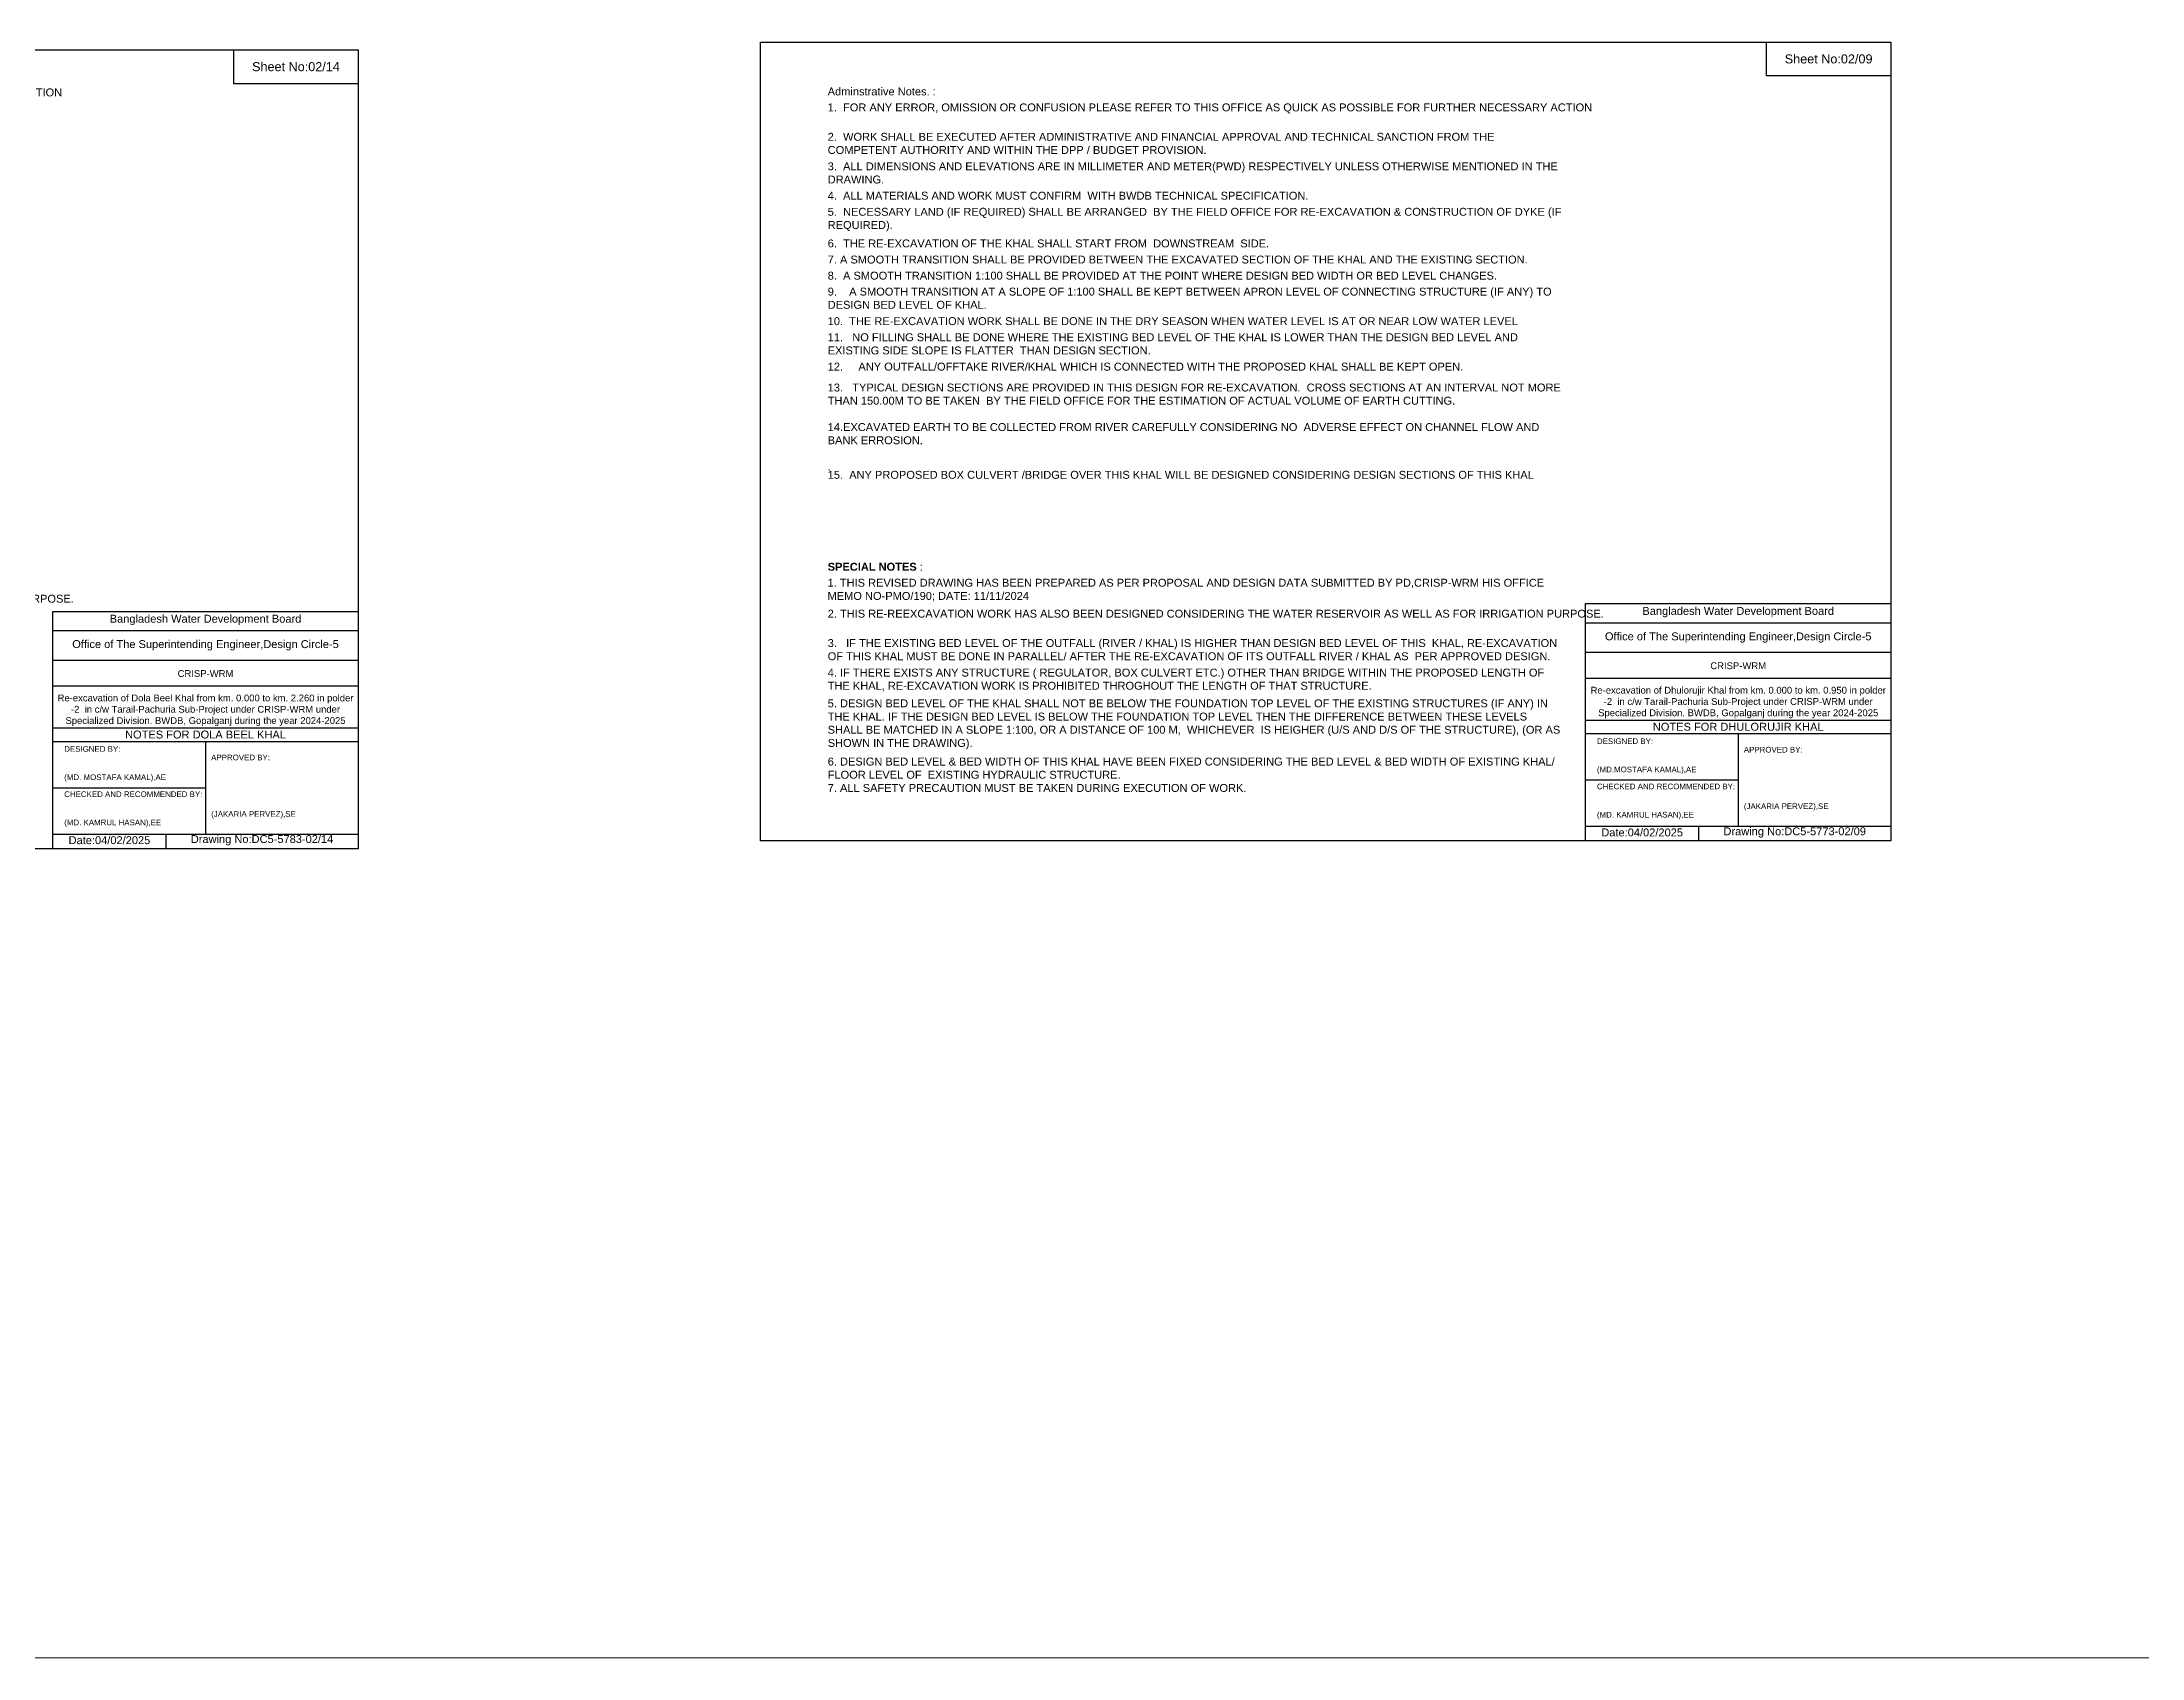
# Model space of a CAD drawing. Header units: inches. Extents: x 85948 to 293477, y -21150 to 8018.
# Drawn here: x 170945 to 185809, y -21150 to -9710 of the extents above; entities that cross this region are included whole.
import ezdxf

# ---------------------------------------------------------------- set-up
doc = ezdxf.new("R2010")
doc.units = ezdxf.units.IN
doc.header["$LTSCALE"] = 7
doc.header["$MEASUREMENT"] = 0
doc.layers.add('Cross Section Labels', color=7, linetype='Continuous', lineweight=9)
doc.styles.get("Standard").update_dxf_attribs({"font": 'arial.ttf'})

msp = doc.modelspace()

# ---------------------------------------------------------------- linework, layer by layer
for points in [[(165182, -9765), (173182, -9765), (173182, -15421), (165182, -15421)], [(172302, -9765), (173182, -9765), (173182, -10005), (172302, -10005)], [(176031, -9710), (184031, -9710), (184031, -15366), (176031, -15366)], [(183151, -9710), (184031, -9710), (184031, -9950), (183151, -9950)]]:
    msp.add_lwpolyline(points, close=True)
for points in [[(171022, -15421), (171022, -13741), (173182, -13741)], [(181871, -15366), (181871, -13686), (184031, -13686)], [(181871, -13822), (184031, -13822)], [(171022, -13877), (173182, -13877)], [(171022, -14085), (173182, -14085)], [(181871, -14030), (184031, -14030)], [(171022, -14269), (173182, -14269)], [(181871, -14214), (184031, -14214)], [(171022, -14565), (173182, -14565)], [(181871, -14510), (184031, -14510)], [(171022, -14661), (173182, -14661)], [(172102, -14661), (172102, -15317)], [(181871, -14606), (184031, -14606)], [(182951, -14606), (182951, -15262)], [(171022, -14989), (172102, -14989)], [(181871, -14934), (182951, -14934)], [(181871, -15262), (184031, -15262)], [(182671, -15262), (182671, -15366)], [(171022, -15317), (173182, -15317)], [(171822, -15317), (171822, -15421)]]:
    msp.add_lwpolyline(points)
at = {"layer": 'Cross Section Labels'}
msp.add_line((293477, -21150), (85948, -21150), dxfattribs=at)

# ---------------------------------------------------------------- texts
at = {"attachment_point": 5}
for s, insert, char_height in [('Sheet No:02/09', (183591, -9830), 64), ('Sheet No:02/14', (172742, -9885), 64), ('Bangladesh Water Development Board', (172102, -13801), 56), ('Bangladesh Water Development Board', (182951, -13746), 56), ('Office of The Superintending Engineer,Design Circle-5', (172102, -13981), 56), ('Office of The Superintending Engineer,Design Circle-5', (182951, -13926), 56)]:
    msp.add_mtext(s, dxfattribs=dict(at, insert=insert, char_height=char_height))
for s, insert, char_height, width, attachment_point in [('1.  FOR ANY ERROR, OMISSION OR CONFUSION PLEASE REFER TO THIS OFFICE AS QUICK AS POSSIBLE FOR FURTHER NECESSARY ACTION', (165676, -10039), 56, 5200, 1), ('Adminstrative Notes. :', (176506, -10032), 56, 5200, 1), ('1.  FOR ANY ERROR, OMISSION OR CONFUSION PLEASE REFER TO THIS OFFICE AS QUICK AS POSSIBLE FOR FURTHER NECESSARY ACTION', (176506, -10145), 56, 5200, 1), ('2.  WORK SHALL BE EXECUTED AFTER ADMINISTRATIVE AND FINANCIAL APPROVAL AND TECHNICAL SANCTION FROM THE COMPETENT AUTHORITY AND WITHIN THE DPP / BUDGET PROVISION. ', (176506, -10353), 56, 5200, 1), ('3.  ALL DIMENSIONS AND ELEVATIONS ARE IN MILLIMETER AND METER(PWD) RESPECTIVELY UNLESS OTHERWISE MENTIONED IN THE DRAWING.', (176506, -10562), 56, 5200, 1), ('4.  ALL MATERIALS AND WORK MUST CONFIRM  WITH BWDB TECHNICAL SPECIFICATION.', (176506, -10770), 56, 5200, 1), ('5.  NECESSARY LAND (IF REQUIRED) SHALL BE ARRANGED  BY THE FIELD OFFICE FOR RE-EXCAVATION & CONSTRUCTION OF DYKE (IF REQUIRED).', (176506, -10884), 56, 5200, 1), ('6.  THE RE-EXCAVATION OF THE KHAL SHALL START FROM  DOWNSTREAM  SIDE.', (176506, -11108), 56, 5200, 1), ('7. A SMOOTH TRANSITION SHALL BE PROVIDED BETWEEN THE EXCAVATED SECTION OF THE KHAL AND THE EXISTING SECTION.', (176506, -11222), 56, 5200, 1), ('8.  A SMOOTH TRANSITION 1:100 SHALL BE PROVIDED AT THE POINT WHERE DESIGN BED WIDTH OR BED LEVEL CHANGES.', (176506, -11336), 56, 5200, 1), ('9.    A SMOOTH TRANSITION AT A SLOPE OF 1:100 SHALL BE KEPT BETWEEN APRON LEVEL OF CONNECTING STRUCTURE (IF ANY) TO DESIGN BED LEVEL OF KHAL.', (176506, -11449), 56, 5200, 1), ('10.  THE RE-EXCAVATION WORK SHALL BE DONE IN THE DRY SEASON WHEN WATER LEVEL IS AT OR NEAR LOW WATER LEVEL', (176506, -11658), 56, 5200, 1), ('11.   NO FILLING SHALL BE DONE WHERE THE EXISTING BED LEVEL OF THE KHAL IS LOWER THAN THE DESIGN BED LEVEL AND EXISTING SIDE SLOPE IS FLATTER  THAN DESIGN SECTION.', (176506, -11772), 56, 5200, 1), ('12.     ANY OUTFALL/OFFTAKE RIVER/KHAL WHICH IS CONNECTED WITH THE PROPOSED KHAL SHALL BE KEPT OPEN.', (176506, -11980), 56, 5200, 1), ('13.   TYPICAL DESIGN SECTIONS ARE PROVIDED IN THIS DESIGN FOR RE-EXCAVATION.  CROSS SECTIONS AT AN INTERVAL NOT MORE THAN 150.00M TO BE TAKEN  BY THE FIELD OFFICE FOR THE ESTIMATION OF ACTUAL VOLUME OF EARTH CUTTING. ^J^J14.EXCAVATED EARTH TO BE COLLECTED FROM RIVER CAREFULLY CONSIDERING NO  ADVERSE EFFECT ON CHANNEL FLOW AND BANK ERROSION.^J^J.', (176506, -12128), 56, 5200, 1), ('15.  ANY PROPOSED BOX CULVERT /BRIDGE OVER THIS KHAL WILL BE DESIGNED CONSIDERING DESIGN SECTIONS OF THIS KHAL', (176506, -12746), 56, 5200, 1), ('{\\fArial|b1|i0|c0|p34;SPECIAL NOTES} :', (176506, -13397), 56, 5200, 1), ('1. THIS REVISED DRAWING HAS BEEN PREPARED AS PER PROPOSAL AND DESIGN DATA SUBMITTED BY PD,CRISP-WRM HIS OFFICE MEMO NO-PMO/190; DATE: 11/11/2024', (176505, -13510), 56, 5200, 1), ('2. THIS RE-REEXCAVATION WORK HAS ALSO BEEN DESIGNED CONSIDERING THE WATER RESERVOIR AS WELL AS FOR IRRIGATION PURPOSE.  ', (165676, -13623), 56, 5200, 1), ('2. THIS RE-REEXCAVATION WORK HAS ALSO BEEN DESIGNED CONSIDERING THE WATER RESERVOIR AS WELL AS FOR IRRIGATION PURPOSE.  ', (176506, -13729), 56, 5200, 1), ('3.   IF THE EXISTING BED LEVEL OF THE OUTFALL (RIVER / KHAL) IS HIGHER THAN DESIGN BED LEVEL OF THIS  KHAL, RE-EXCAVATION OF THIS KHAL MUST BE DONE IN PARALLEL/ AFTER THE RE-EXCAVATION OF ITS OUTFALL RIVER / KHAL AS  PER APPROVED DESIGN.^J', (176506, -13937), 56, 5200, 1), ('CRISP-WRM', (182951, -14126), 48, 2240, 5), ('CRISP-WRM', (172102, -14181), 48, 2240, 5), ('4. IF THERE EXISTS ANY STRUCTURE ( REGULATOR, BOX CULVERT ETC.) OTHER THAN BRIDGE WITHIN THE PROPOSED LENGTH OF THE KHAL, RE-EXCAVATION WORK IS PROHIBITED THROGHOUT THE LENGTH OF THAT STRUCTURE.', (176506, -14146), 56, 5200, 1), ('Re-excavation of Dola Beel Khal from km. 0.000 to km. 2.260 in polder -2  in c/w Tarail-Pachuria Sub-Project under CRISP-WRM under Specialized Division. BWDB, Gopalganj during the year 2024-2025', (172102, -14441), 48, 2160, 5), ('5. DESIGN BED LEVEL OF THE KHAL SHALL NOT BE BELOW THE FOUNDATION TOP LEVEL OF THE EXISTING STRUCTURES (IF ANY) IN THE KHAL. IF THE DESIGN BED LEVEL IS BELOW THE FOUNDATION TOP LEVEL THEN THE DIFFERENCE BETWEEN THESE LEVELS SHALL BE MATCHED IN A SLOPE 1:100, OR A DISTANCE OF 100 M,  WHICHEVER  IS HEIGHER (U/S AND D/S OF THE STRUCTURE), (OR AS SHOWN IN THE DRAWING).^J', (176506, -14364), 56, 5200, 1), ('Re-excavation of Dhulorujir Khal from km. 0.000 to km. 0.950 in polder -2  in c/w Tarail-Pachuria Sub-Project under CRISP-WRM under Specialized Division. BWDB, Gopalganj during the year 2024-2025', (182951, -14386), 48, 2160, 5), ('NOTES FOR DHULORUJIR KHAL', (182951, -14558), 56, 2240, 5), ('DESIGNED BY:^J^J^J(MD. MOSTAFA KAMAL),AE', (171102, -14821), 40, 1120, 4), ('NOTES FOR DOLA BEEL KHAL', (172102, -14613), 56, 2240, 5), ('DESIGNED BY:^J^J^J(MD.MOSTAFA KAMAL),AE', (181951, -14766), 40, 1120, 4), ('APPROVED BY:^J^J^J^J^J^J(JAKARIA PERVEZ),SE', (182991, -14926), 40, 1120, 4), ('APPROVED BY:^J^J^J^J^J^J(JAKARIA PERVEZ),SE', (172142, -14981), 40, 1120, 4), ('6. DESIGN BED LEVEL & BED WIDTH OF THIS KHAL HAVE BEEN FIXED CONSIDERING THE BED LEVEL & BED WIDTH OF EXISTING KHAL/ FLOOR LEVEL OF  EXISTING HYDRAULIC STRUCTURE.\\P7. ALL SAFETY PRECAUTION MUST BE TAKEN DURING EXECUTION OF WORK.', (176506, -14776), 56, 5200, 1), ('CHECKED AND RECOMMENDED BY:^J^J^J(MD. KAMRUL HASAN),EE', (181951, -15086), 40, 1120, 4), ('CHECKED AND RECOMMENDED BY:^J^J^J(MD. KAMRUL HASAN),EE', (171102, -15141), 40, 1120, 4), ('Date:04/02/2025', (182271, -15306), 56, 1120, 5), ('Drawing No:DC5-5773-02/09', (183351, -15306), 56, 1760, 5), ('Date:04/02/2025', (171422, -15361), 56, 1120, 5), ('Drawing No:DC5-5783-02/14', (172502, -15361), 56, 1760, 5)]:
    msp.add_mtext(s, dxfattribs=dict(insert=insert, char_height=char_height, width=width, attachment_point=attachment_point))

doc.saveas('drawing.dxf')
